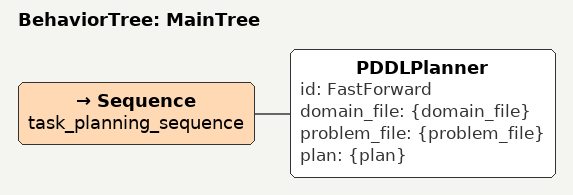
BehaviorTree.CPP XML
<root BTCPP_format="4">
    <BehaviorTree ID="MainTree">
        <Sequence name="task_planning_sequence">
            <PDDLPlanner id="FastForward" domain_file="{domain_file}" problem_file="{problem_file}" plan="{plan}"/>
        </Sequence>
    </BehaviorTree>
</root>
